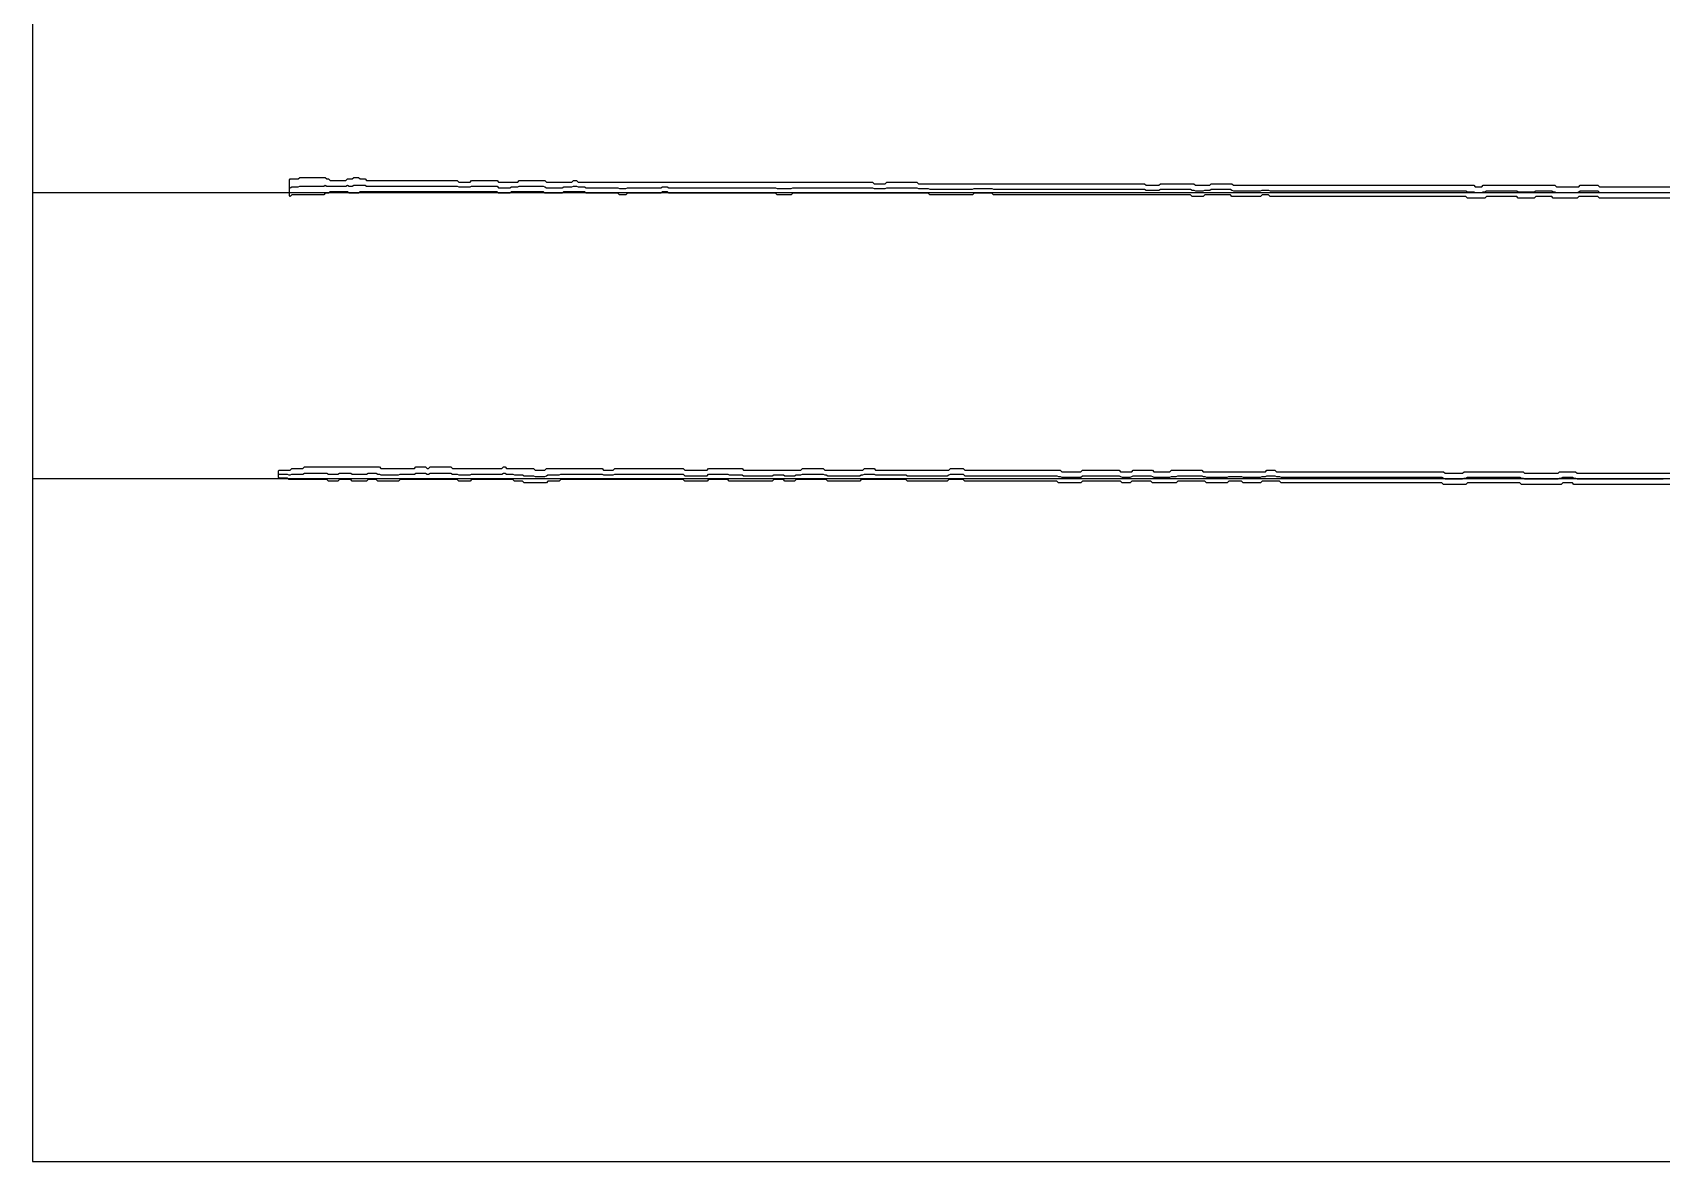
# Model space of a CAD drawing. Extents: x 0 to 57.2, y 0 to 39.6.
# Drawn here: x 0 to 28.58, y 0 to 19.8 of the extents above; entities that cross this region are included whole.
import ezdxf

# ---------------------------------------------------------------- set-up
doc = ezdxf.new("R2010")
doc.units = 13
for name, color, linetype in [('DESIGN_SCAN_PATH', 5, 'Continuous'), ('SEM_FRAME', 8, 'Continuous'), ('SEM_OBSERVED_CENTERLINES', 3, 'Continuous'), ('SEM_OBSERVED_CONTOURS', 2, 'Continuous')]:
    doc.layers.add(name, color=color, linetype=linetype)

msp = doc.modelspace()

# ---------------------------------------------------------------- linework, layer by layer
at = {"layer": 'DESIGN_SCAN_PATH'}
for points in [[(0, 16.99719), (50, 16.99719)], [(50, 11.97339), (0, 11.97339)]]:
    msp.add_lwpolyline(points, dxfattribs=at)
at = {"layer": 'SEM_FRAME'}
msp.add_lwpolyline([(0, 0), (57.15968, 0), (57.15968, 39.60429), (0, 39.60429)], close=True, dxfattribs=at)
at = {"layer": 'SEM_OBSERVED_CENTERLINES'}
for points in [[(4.52142, 17.08092), (4.54933, 17.094875), (4.57724, 17.094875), (4.60515, 17.094875), (4.63306, 17.094875), (4.66097, 17.094875), (4.68888, 17.10883), (4.71679, 17.10883), (4.7447, 17.10883), (4.77261, 17.10883), (4.80052, 17.10883), (4.82843, 17.10883), (4.85634, 17.10883), (4.88425, 17.10883), (4.91216, 17.10883), (4.94007, 17.10883), (4.96798, 17.10883), (4.99589, 17.10883), (5.0238, 17.10883), (5.05171, 17.10883), (5.07962, 17.10883), (5.10753, 17.10883), (5.13544, 17.122785), (5.16335, 17.10883), (5.19126, 17.10883), (5.21917, 17.10883), (5.24708, 17.10883), (5.27499, 17.10883), (5.3029, 17.10883), (5.33081, 17.10883), (5.35872, 17.10883), (5.38663, 17.10883), (5.41454, 17.10883), (5.44245, 17.10883), (5.47036, 17.10883), (5.49827, 17.10883), (5.52618, 17.122785), (5.55409, 17.10883), (5.582, 17.10883), (5.60991, 17.10883), (5.63782, 17.122785), (5.66573, 17.122785), (5.69364, 17.122785), (5.72155, 17.122785), (5.74946, 17.122785), (5.77737, 17.122785), (5.80528, 17.122785), (5.83319, 17.122785), (5.8611, 17.10883), (5.88901, 17.10883), (5.91692, 17.10883), (5.94483, 17.10883), (5.97274, 17.10883), (6.00065, 17.10883), (6.02856, 17.10883), (6.05647, 17.10883), (6.08438, 17.10883), (6.11229, 17.10883), (6.1402, 17.10883), (6.16811, 17.10883), (6.19602, 17.10883), (6.22393, 17.10883), (6.25184, 17.10883), (6.27975, 17.10883), (6.30766, 17.10883), (6.33557, 17.10883), (6.36348, 17.10883), (6.39139, 17.10883), (6.4193, 17.10883), (6.44721, 17.10883), (6.47512, 17.10883), (6.50303, 17.10883), (6.53094, 17.10883), (6.55885, 17.10883), (6.58676, 17.10883), (6.61467, 17.10883), (6.64258, 17.10883), (6.67049, 17.10883), (6.6984, 17.10883), (6.72631, 17.10883), (6.75422, 17.10883), (6.78213, 17.10883), (6.81004, 17.10883), (6.83795, 17.10883), (6.86586, 17.10883), (6.89377, 17.10883), (6.92168, 17.10883), (6.94959, 17.10883), (6.9775, 17.10883), (7.00541, 17.10883), (7.03332, 17.10883), (7.06123, 17.10883), (7.08914, 17.10883), (7.11705, 17.10883), (7.14496, 17.10883), (7.17287, 17.10883), (7.20078, 17.10883), (7.22869, 17.10883), (7.2566, 17.10883), (7.28451, 17.10883), (7.31242, 17.10883), (7.34033, 17.10883), (7.36824, 17.10883), (7.39615, 17.10883), (7.42406, 17.10883), (7.45197, 17.10883), (7.47988, 17.094875), (7.50779, 17.094875), (7.5357, 17.094875), (7.56361, 17.094875), (7.59152, 17.094875), (7.61943, 17.094875), (7.64734, 17.094875), (7.67525, 17.094875), (7.70316, 17.10883), (7.73107, 17.10883), (7.75898, 17.10883), (7.78689, 17.10883), (7.8148, 17.10883), (7.84271, 17.10883), (7.87062, 17.10883), (7.89853, 17.10883), (7.92644, 17.10883), (7.95435, 17.10883), (7.98226, 17.10883), (8.01017, 17.10883), (8.03808, 17.10883), (8.06599, 17.10883), (8.0939, 17.10883), (8.12181, 17.10883), (8.14972, 17.10883), (8.17763, 17.08092), (8.20554, 17.08092), (8.23345, 17.08092), (8.26136, 17.08092), (8.28927, 17.08092), (8.31718, 17.08092), (8.34509, 17.08092), (8.373, 17.08092), (8.40091, 17.094875), (8.42882, 17.094875), (8.45673, 17.094875), (8.48464, 17.094875), (8.51255, 17.094875), (8.54046, 17.10883), (8.56837, 17.10883), (8.59628, 17.10883), (8.62419, 17.10883), (8.6521, 17.10883), (8.68001, 17.10883), (8.70792, 17.10883), (8.73583, 17.10883), (8.76374, 17.10883), (8.79165, 17.10883), (8.81956, 17.10883), (8.84747, 17.10883), (8.87538, 17.10883), (8.90329, 17.10883), (8.9312, 17.10883), (8.95911, 17.10883), (8.98702, 17.094875), (9.01493, 17.08092), (9.04284, 17.08092), (9.07075, 17.08092), (9.09866, 17.08092), (9.12657, 17.08092), (9.15448, 17.08092), (9.18239, 17.08092), (9.2103, 17.08092), (9.23821, 17.08092), (9.26612, 17.08092), (9.29403, 17.08092), (9.32194, 17.094875), (9.34985, 17.094875), (9.37776, 17.094875), (9.40567, 17.094875), (9.43358, 17.094875), (9.46149, 17.094875), (9.4894, 17.10883), (9.51731, 17.10883), (9.54522, 17.10883), (9.57313, 17.094875), (9.60104, 17.094875), (9.62895, 17.094875), (9.65686, 17.094875), (9.68477, 17.094875), (9.71268, 17.08092), (9.74059, 17.08092), (9.7685, 17.08092), (9.79641, 17.08092), (9.82432, 17.08092), (9.85223, 17.08092), (9.88014, 17.08092), (9.90805, 17.08092), (9.93596, 17.08092), (9.96387, 17.08092), (9.99178, 17.08092), (10.01969, 17.08092), (10.0476, 17.08092), (10.07551, 17.08092), (10.10342, 17.08092), (10.13133, 17.08092), (10.15924, 17.08092), (10.18715, 17.08092), (10.21506, 17.08092), (10.24297, 17.08092), (10.27088, 17.08092), (10.29879, 17.066965), (10.3267, 17.066965), (10.35461, 17.066965), (10.38252, 17.066965), (10.41043, 17.066965), (10.43834, 17.08092), (10.46625, 17.08092), (10.49416, 17.08092), (10.52207, 17.08092), (10.54998, 17.08092), (10.57789, 17.08092), (10.6058, 17.08092), (10.63371, 17.08092), (10.66162, 17.08092), (10.68953, 17.08092), (10.71744, 17.08092), (10.74535, 17.08092), (10.77326, 17.08092), (10.80117, 17.08092), (10.82908, 17.08092), (10.85699, 17.08092), (10.8849, 17.08092), (10.91281, 17.08092), (10.94072, 17.08092), (10.96863, 17.08092), (10.99654, 17.08092), (11.02445, 17.08092), (11.05236, 17.094875), (11.08027, 17.094875), (11.10818, 17.094875), (11.13609, 17.094875), (11.164, 17.08092), (11.19191, 17.08092), (11.21982, 17.08092), (11.24773, 17.08092), (11.27564, 17.08092), (11.30355, 17.08092), (11.33146, 17.08092), (11.35937, 17.08092), (11.38728, 17.08092), (11.41519, 17.08092), (11.4431, 17.08092), (11.47101, 17.08092), (11.49892, 17.08092), (11.52683, 17.08092), (11.55474, 17.08092), (11.58265, 17.08092), (11.61056, 17.08092), (11.63847, 17.08092), (11.66638, 17.08092), (11.69429, 17.08092), (11.7222, 17.08092), (11.75011, 17.08092), (11.77802, 17.08092), (11.80593, 17.08092), (11.83384, 17.08092), (11.86175, 17.08092), (11.88966, 17.08092), (11.91757, 17.08092), (11.94548, 17.08092), (11.97339, 17.08092), (12.0013, 17.08092), (12.02921, 17.08092), (12.05712, 17.08092), (12.08503, 17.08092), (12.11294, 17.08092), (12.14085, 17.08092), (12.16876, 17.08092), (12.19667, 17.08092), (12.22458, 17.08092), (12.25249, 17.08092), (12.2804, 17.08092), (12.30831, 17.08092), (12.33622, 17.08092), (12.36413, 17.08092), (12.39204, 17.08092), (12.41995, 17.08092), (12.44786, 17.08092), (12.47577, 17.08092), (12.50368, 17.08092), (12.53159, 17.08092), (12.5595, 17.08092), (12.58741, 17.08092), (12.61532, 17.08092), (12.64323, 17.08092), (12.67114, 17.08092), (12.69905, 17.08092), (12.72696, 17.08092), (12.75487, 17.08092), (12.78278, 17.08092), (12.81069, 17.08092), (12.8386, 17.08092), (12.86651, 17.08092), (12.89442, 17.08092), (12.92233, 17.08092), (12.95024, 17.08092), (12.97815, 17.08092), (13.00606, 17.08092), (13.03397, 17.08092), (13.06188, 17.066965), (13.08979, 17.066965), (13.1177, 17.066965), (13.14561, 17.066965), (13.17352, 17.066965), (13.20143, 17.066965), (13.22934, 17.066965), (13.25725, 17.066965), (13.28516, 17.066965), (13.31307, 17.066965), (13.34098, 17.08092), (13.36889, 17.08092), (13.3968, 17.08092), (13.42471, 17.08092), (13.45262, 17.08092), (13.48053, 17.08092), (13.50844, 17.08092), (13.53635, 17.08092), (13.56426, 17.08092), (13.59217, 17.08092), (13.62008, 17.08092), (13.64799, 17.08092), (13.6759, 17.08092), (13.70381, 17.08092), (13.73172, 17.08092), (13.75963, 17.08092), (13.78754, 17.08092), (13.81545, 17.08092), (13.84336, 17.08092), (13.87127, 17.08092), (13.89918, 17.08092), (13.92709, 17.08092), (13.955, 17.08092), (13.98291, 17.08092), (14.01082, 17.08092), (14.03873, 17.08092), (14.06664, 17.08092), (14.09455, 17.08092), (14.12246, 17.08092), (14.15037, 17.08092), (14.17828, 17.08092), (14.20619, 17.08092), (14.2341, 17.08092), (14.26201, 17.08092), (14.28992, 17.08092), (14.31783, 17.08092), (14.34574, 17.08092), (14.37365, 17.08092), (14.40156, 17.08092), (14.42947, 17.08092), (14.45738, 17.08092), (14.48529, 17.08092), (14.5132, 17.08092), (14.54111, 17.08092), (14.56902, 17.08092), (14.59693, 17.08092), (14.62484, 17.08092), (14.65275, 17.08092), (14.68066, 17.08092), (14.70857, 17.08092), (14.73648, 17.08092), (14.76439, 17.066965), (14.7923, 17.066965), (14.82021, 17.066965), (14.84812, 17.066965), (14.87603, 17.066965), (14.90394, 17.066965), (14.93185, 17.066965), (14.95976, 17.066965), (14.98767, 17.08092), (15.01558, 17.08092), (15.04349, 17.08092), (15.0714, 17.08092), (15.09931, 17.08092), (15.12722, 17.08092), (15.15513, 17.08092), (15.18304, 17.08092), (15.21095, 17.08092), (15.23886, 17.08092), (15.26677, 17.08092), (15.29468, 17.08092), (15.32259, 17.08092), (15.3505, 17.08092), (15.37841, 17.08092), (15.40632, 17.08092), (15.43423, 17.08092), (15.46214, 17.08092), (15.49005, 17.08092), (15.51796, 17.08092), (15.54587, 17.066965), (15.57378, 17.066965), (15.60169, 17.066965), (15.6296, 17.066965), (15.65751, 17.066965), (15.68542, 17.066965), (15.71333, 17.066965), (15.74124, 17.05301), (15.76915, 17.05301), (15.79706, 17.05301), (15.82497, 17.05301), (15.85288, 17.05301), (15.88079, 17.05301), (15.9087, 17.05301), (15.93661, 17.05301), (15.96452, 17.05301), (15.99243, 17.05301), (16.02034, 17.05301), (16.04825, 17.05301), (16.07616, 17.05301), (16.10407, 17.05301), (16.13198, 17.05301), (16.15989, 17.05301), (16.1878, 17.05301), (16.21571, 17.05301), (16.24362, 17.05301), (16.27153, 17.05301), (16.29944, 17.05301), (16.32735, 17.05301), (16.35526, 17.05301), (16.38317, 17.05301), (16.41108, 17.05301), (16.43899, 17.05301), (16.4669, 17.05301), (16.49481, 17.05301), (16.52272, 17.066965), (16.55063, 17.066965), (16.57854, 17.066965), (16.60645, 17.066965), (16.63436, 17.066965), (16.66227, 17.066965), (16.69018, 17.066965), (16.71809, 17.066965), (16.746, 17.066965), (16.77391, 17.066965), (16.80182, 17.066965), (16.82973, 17.066965), (16.85764, 17.05301), (16.88555, 17.05301), (16.91346, 17.05301), (16.94137, 17.05301), (16.96928, 17.05301), (16.99719, 17.05301), (17.0251, 17.05301), (17.05301, 17.05301), (17.08092, 17.05301), (17.10883, 17.05301), (17.13674, 17.05301), (17.16465, 17.05301), (17.19256, 17.05301), (17.22047, 17.05301), (17.24838, 17.05301), (17.27629, 17.05301), (17.3042, 17.05301), (17.33211, 17.05301), (17.36002, 17.05301), (17.38793, 17.05301), (17.41584, 17.05301), (17.44375, 17.05301), (17.47166, 17.05301), (17.49957, 17.05301), (17.52748, 17.05301), (17.55539, 17.05301), (17.5833, 17.05301), (17.61121, 17.05301), (17.63912, 17.05301), (17.66703, 17.05301), (17.69494, 17.05301), (17.72285, 17.05301), (17.75076, 17.05301), (17.77867, 17.05301), (17.80658, 17.05301), (17.83449, 17.05301), (17.8624, 17.05301), (17.89031, 17.05301), (17.91822, 17.05301), (17.94613, 17.05301), (17.97404, 17.05301), (18.00195, 17.05301), (18.02986, 17.05301), (18.05777, 17.05301), (18.08568, 17.05301), (18.11359, 17.05301), (18.1415, 17.05301), (18.16941, 17.05301), (18.19732, 17.05301), (18.22523, 17.05301), (18.25314, 17.05301), (18.28105, 17.05301), (18.30896, 17.05301), (18.33687, 17.05301), (18.36478, 17.05301), (18.39269, 17.05301), (18.4206, 17.05301), (18.44851, 17.05301), (18.47642, 17.05301), (18.50433, 17.05301), (18.53224, 17.05301), (18.56015, 17.05301), (18.58806, 17.05301), (18.61597, 17.05301), (18.64388, 17.05301), (18.67179, 17.05301), (18.6997, 17.05301), (18.72761, 17.05301), (18.75552, 17.05301), (18.78343, 17.05301), (18.81134, 17.05301), (18.83925, 17.05301), (18.86716, 17.05301), (18.89507, 17.05301), (18.92298, 17.05301), (18.95089, 17.05301), (18.9788, 17.05301), (19.00671, 17.05301), (19.03462, 17.05301), (19.06253, 17.05301), (19.09044, 17.05301), (19.11835, 17.05301), (19.14626, 17.05301), (19.17417, 17.05301), (19.20208, 17.05301), (19.22999, 17.05301), (19.2579, 17.05301), (19.28581, 17.05301), (19.31372, 17.05301), (19.34163, 17.05301), (19.36954, 17.05301), (19.39745, 17.05301), (19.42536, 17.05301), (19.45327, 17.05301), (19.48118, 17.05301), (19.50909, 17.05301), (19.537, 17.039055), (19.56491, 17.039055), (19.59282, 17.039055), (19.62073, 17.039055), (19.64864, 17.039055), (19.67655, 17.039055), (19.70446, 17.039055), (19.73237, 17.039055), (19.76028, 17.039055), (19.78819, 17.05301), (19.8161, 17.05301), (19.84401, 17.05301), (19.87192, 17.05301), (19.89983, 17.05301), (19.92774, 17.05301), (19.95565, 17.05301), (19.98356, 17.05301), (20.01147, 17.05301), (20.03938, 17.05301), (20.06729, 17.05301), (20.0952, 17.05301), (20.12311, 17.05301), (20.15102, 17.05301), (20.17893, 17.05301), (20.20684, 17.05301), (20.23475, 17.05301), (20.26266, 17.05301), (20.29057, 17.05301), (20.31848, 17.05301), (20.34639, 17.039055), (20.3743, 17.039055), (20.40221, 17.0251), (20.43012, 17.0251), (20.45803, 17.0251), (20.48594, 17.0251), (20.51385, 17.0251), (20.54176, 17.0251), (20.56967, 17.039055), (20.59758, 17.039055), (20.62549, 17.039055), (20.6534, 17.039055), (20.68131, 17.05301), (20.70922, 17.05301), (20.73713, 17.05301), (20.76504, 17.05301), (20.79295, 17.05301), (20.82086, 17.05301), (20.84877, 17.05301), (20.87668, 17.05301), (20.90459, 17.05301), (20.9325, 17.05301), (20.96041, 17.05301), (20.98832, 17.05301), (21.01623, 17.05301), (21.04414, 17.039055), (21.07205, 17.0251), (21.09996, 17.0251), (21.12787, 17.0251), (21.15578, 17.0251), (21.18369, 17.0251), (21.2116, 17.0251), (21.23951, 17.0251), (21.26742, 17.0251), (21.29533, 17.0251), (21.32324, 17.0251), (21.35115, 17.0251), (21.37906, 17.0251), (21.40697, 17.0251), (21.43488, 17.0251), (21.46279, 17.0251), (21.4907, 17.0251), (21.51861, 17.0251), (21.54652, 17.0251), (21.57443, 17.039055), (21.60234, 17.039055), (21.63025, 17.039055), (21.65816, 17.039055), (21.68607, 17.039055), (21.71398, 17.0251), (21.74189, 17.0251), (21.7698, 17.0251), (21.79771, 17.0251), (21.82562, 17.0251), (21.85353, 17.0251), (21.88144, 17.0251), (21.90935, 17.0251), (21.93726, 17.0251), (21.96517, 17.0251), (21.99308, 17.0251), (22.02099, 17.0251), (22.0489, 17.0251), (22.07681, 17.0251), (22.10472, 17.0251), (22.13263, 17.0251), (22.16054, 17.0251), (22.18845, 17.0251), (22.21636, 17.0251), (22.24427, 17.0251), (22.27218, 17.0251), (22.30009, 17.0251), (22.328, 17.0251), (22.35591, 17.0251), (22.38382, 17.0251), (22.41173, 17.0251), (22.43964, 17.0251), (22.46755, 17.0251), (22.49546, 17.0251), (22.52337, 17.0251), (22.55128, 17.0251), (22.57919, 17.0251), (22.6071, 17.0251), (22.63501, 17.0251), (22.66292, 17.0251), (22.69083, 17.0251), (22.71874, 17.0251), (22.74665, 17.0251), (22.77456, 17.0251), (22.80247, 17.0251), (22.83038, 17.0251), (22.85829, 17.0251), (22.8862, 17.0251), (22.91411, 17.0251), (22.94202, 17.0251), (22.96993, 17.0251), (22.99784, 17.0251), (23.02575, 17.0251), (23.05366, 17.0251), (23.08157, 17.0251), (23.10948, 17.0251), (23.13739, 17.0251), (23.1653, 17.0251), (23.19321, 17.0251), (23.22112, 17.0251), (23.24903, 17.0251), (23.27694, 17.0251), (23.30485, 17.0251), (23.33276, 17.0251), (23.36067, 17.0251), (23.38858, 17.0251), (23.41649, 17.0251), (23.4444, 17.0251), (23.47231, 17.0251), (23.50022, 17.0251), (23.52813, 17.0251), (23.55604, 17.0251), (23.58395, 17.0251), (23.61186, 17.0251), (23.63977, 17.0251), (23.66768, 17.0251), (23.69559, 17.0251), (23.7235, 17.0251), (23.75141, 17.0251), (23.77932, 17.0251), (23.80723, 17.0251), (23.83514, 17.0251), (23.86305, 17.0251), (23.89096, 17.0251), (23.91887, 17.0251), (23.94678, 17.0251), (23.97469, 17.0251), (24.0026, 17.0251), (24.03051, 17.0251), (24.05842, 17.0251), (24.08633, 17.0251), (24.11424, 17.0251), (24.14215, 17.0251), (24.17006, 17.0251), (24.19797, 17.0251), (24.22588, 17.0251), (24.25379, 17.0251), (24.2817, 17.0251), (24.30961, 17.0251), (24.33752, 17.0251), (24.36543, 17.0251), (24.39334, 17.0251), (24.42125, 17.0251), (24.44916, 17.0251), (24.47707, 17.0251), (24.50498, 17.0251), (24.53289, 17.0251), (24.5608, 17.0251), (24.58871, 17.0251), (24.61662, 17.0251), (24.64453, 17.0251), (24.67244, 17.0251), (24.70035, 17.0251), (24.72826, 17.0251), (24.75617, 17.0251), (24.78408, 17.0251), (24.81199, 17.0251), (24.8399, 17.0251), (24.86781, 17.0251), (24.89572, 17.0251), (24.92363, 17.0251), (24.95154, 17.0251), (24.97945, 17.0251), (25.00736, 17.0251), (25.03527, 17.0251), (25.06318, 17.0251), (25.09109, 17.0251), (25.119, 17.0251), (25.14691, 17.0251), (25.17482, 17.011145), (25.20273, 17.011145), (25.23064, 17.011145), (25.25855, 17.011145), (25.28646, 17.011145), (25.31437, 16.99719), (25.34228, 16.99719), (25.37019, 16.99719), (25.3981, 16.99719), (25.42601, 16.99719), (25.45392, 17.011145), (25.48183, 17.011145), (25.50974, 17.0251), (25.53765, 17.0251), (25.56556, 17.0251), (25.59347, 17.0251), (25.62138, 17.0251), (25.64929, 17.0251), (25.6772, 17.0251), (25.70511, 17.0251), (25.73302, 17.0251), (25.76093, 17.0251), (25.78884, 17.0251), (25.81675, 17.0251), (25.84466, 17.0251), (25.87257, 17.0251), (25.90048, 17.0251), (25.92839, 17.0251), (25.9563, 17.0251), (25.98421, 17.0251), (26.01212, 17.0251), (26.04003, 17.0251), (26.06794, 17.011145), (26.09585, 17.011145), (26.12376, 17.011145), (26.15167, 17.011145), (26.17958, 17.011145), (26.20749, 17.011145), (26.2354, 17.011145), (26.26331, 17.011145), (26.29122, 17.011145), (26.31913, 17.011145), (26.34704, 17.011145), (26.37495, 17.0251), (26.40286, 17.0251), (26.43077, 17.0251), (26.45868, 17.0251), (26.48659, 17.0251), (26.5145, 17.0251), (26.54241, 17.0251), (26.57032, 17.0251), (26.59823, 17.0251), (26.62614, 17.0251), (26.65405, 17.0251), (26.68196, 17.011145), (26.70987, 17.011145), (26.73778, 16.99719), (26.76569, 16.99719), (26.7936, 16.99719), (26.82151, 16.99719), (26.84942, 16.99719), (26.87733, 16.99719), (26.90524, 16.99719), (26.93315, 16.99719), (26.96106, 16.99719), (26.98897, 16.99719), (27.01688, 16.99719), (27.04479, 16.99719), (27.0727, 16.99719), (27.10061, 16.99719), (27.12852, 17.011145), (27.15643, 17.0251), (27.18434, 17.0251), (27.21225, 17.0251), (27.24016, 17.0251), (27.26807, 17.0251), (27.29598, 17.0251), (27.32389, 17.0251), (27.3518, 17.0251), (27.37971, 17.0251), (27.40762, 17.0251), (27.43553, 17.0251), (27.46344, 17.0251), (27.49135, 16.99719), (27.51926, 16.99719), (27.54717, 16.99719), (27.57508, 16.99719), (27.60299, 16.99719), (27.6309, 16.99719), (27.65881, 16.99719), (27.68672, 16.99719), (27.71463, 16.99719), (27.74254, 16.99719), (27.77045, 16.99719), (27.79836, 16.99719), (27.82627, 16.99719), (27.85418, 16.99719), (27.88209, 16.99719), (27.91, 16.99719), (27.93791, 16.99719), (27.96582, 16.99719), (27.99373, 16.99719), (28.02164, 16.99719), (28.04955, 16.99719), (28.07746, 16.99719), (28.10537, 16.99719), (28.13328, 16.99719), (28.16119, 16.99719), (28.1891, 16.99719), (28.21701, 16.99719), (28.24492, 16.99719), (28.27283, 16.99719), (28.30074, 16.99719), (28.32865, 16.99719), (28.35656, 16.99719), (28.38447, 16.99719), (28.41238, 16.99719), (28.44029, 16.99719), (28.4682, 16.99719), (28.49611, 16.99719), (28.52402, 16.99719), (28.55193, 16.99719), (28.57984, 16.99719), (28.60775, 16.99719)], [(4.32605, 12.05712), (4.35396, 12.05712), (4.38187, 12.05712), (4.40978, 12.05712), (4.43769, 12.05712), (4.4656, 12.05712), (4.49351, 12.043165), (4.52142, 12.043165), (4.54933, 12.05712), (4.57724, 12.05712), (4.60515, 12.05712), (4.63306, 12.05712), (4.66097, 12.05712), (4.68888, 12.05712), (4.71679, 12.05712), (4.7447, 12.05712), (4.77261, 12.071075), (4.80052, 12.071075), (4.82843, 12.071075), (4.85634, 12.071075), (4.88425, 12.071075), (4.91216, 12.071075), (4.94007, 12.071075), (4.96798, 12.071075), (4.99589, 12.071075), (5.0238, 12.071075), (5.05171, 12.071075), (5.07962, 12.071075), (5.10753, 12.071075), (5.13544, 12.071075), (5.16335, 12.071075), (5.19126, 12.05712), (5.21917, 12.05712), (5.24708, 12.05712), (5.27499, 12.05712), (5.3029, 12.05712), (5.33081, 12.05712), (5.35872, 12.05712), (5.38663, 12.071075), (5.41454, 12.071075), (5.44245, 12.071075), (5.47036, 12.071075), (5.49827, 12.071075), (5.52618, 12.071075), (5.55409, 12.071075), (5.582, 12.071075), (5.60991, 12.05712), (5.63782, 12.05712), (5.66573, 12.05712), (5.69364, 12.05712), (5.72155, 12.05712), (5.74946, 12.05712), (5.77737, 12.05712), (5.80528, 12.05712), (5.83319, 12.05712), (5.8611, 12.05712), (5.88901, 12.071075), (5.91692, 12.071075), (5.94483, 12.071075), (5.97274, 12.071075), (6.00065, 12.071075), (6.02856, 12.071075), (6.05647, 12.05712), (6.08438, 12.05712), (6.11229, 12.043165), (6.1402, 12.043165), (6.16811, 12.043165), (6.19602, 12.043165), (6.22393, 12.043165), (6.25184, 12.043165), (6.27975, 12.043165), (6.30766, 12.043165), (6.33557, 12.043165), (6.36348, 12.043165), (6.39139, 12.043165), (6.4193, 12.043165), (6.44721, 12.05712), (6.47512, 12.05712), (6.50303, 12.05712), (6.53094, 12.05712), (6.55885, 12.05712), (6.58676, 12.05712), (6.61467, 12.05712), (6.64258, 12.05712), (6.67049, 12.05712), (6.6984, 12.05712), (6.72631, 12.071075), (6.75422, 12.071075), (6.78213, 12.071075), (6.81004, 12.071075), (6.83795, 12.071075), (6.86586, 12.071075), (6.89377, 12.071075), (6.92168, 12.05712), (6.94959, 12.05712), (6.9775, 12.071075), (7.00541, 12.071075), (7.03332, 12.071075), (7.06123, 12.071075), (7.08914, 12.071075), (7.11705, 12.071075), (7.14496, 12.071075), (7.17287, 12.071075), (7.20078, 12.071075), (7.22869, 12.071075), (7.2566, 12.071075), (7.28451, 12.071075), (7.31242, 12.071075), (7.34033, 12.071075), (7.36824, 12.05712), (7.39615, 12.05712), (7.42406, 12.05712), (7.45197, 12.05712), (7.47988, 12.043165), (7.50779, 12.043165), (7.5357, 12.043165), (7.56361, 12.043165), (7.59152, 12.043165), (7.61943, 12.043165), (7.64734, 12.043165), (7.67525, 12.043165), (7.70316, 12.05712), (7.73107, 12.05712), (7.75898, 12.05712), (7.78689, 12.05712), (7.8148, 12.05712), (7.84271, 12.05712), (7.87062, 12.05712), (7.89853, 12.05712), (7.92644, 12.05712), (7.95435, 12.05712), (7.98226, 12.05712), (8.01017, 12.05712), (8.03808, 12.05712), (8.06599, 12.05712), (8.0939, 12.05712), (8.12181, 12.05712), (8.14972, 12.05712), (8.17763, 12.05712), (8.20554, 12.05712), (8.23345, 12.05712), (8.26136, 12.071075), (8.28927, 12.071075), (8.31718, 12.05712), (8.34509, 12.05712), (8.373, 12.05712), (8.40091, 12.05712), (8.42882, 12.05712), (8.45673, 12.043165), (8.48464, 12.043165), (8.51255, 12.043165), (8.54046, 12.043165), (8.56837, 12.043165), (8.59628, 12.043165), (8.62419, 12.02921), (8.6521, 12.02921), (8.68001, 12.02921), (8.70792, 12.02921), (8.73583, 12.02921), (8.76374, 12.02921), (8.79165, 12.02921), (8.81956, 12.015255), (8.84747, 12.015255), (8.87538, 12.015255), (8.90329, 12.015255), (8.9312, 12.015255), (8.95911, 12.015255), (8.98702, 12.015255), (9.01493, 12.02921), (9.04284, 12.043165), (9.07075, 12.043165), (9.09866, 12.043165), (9.12657, 12.043165), (9.15448, 12.043165), (9.18239, 12.043165), (9.2103, 12.043165), (9.23821, 12.043165), (9.26612, 12.05712), (9.29403, 12.05712), (9.32194, 12.05712), (9.34985, 12.05712), (9.37776, 12.05712), (9.40567, 12.05712), (9.43358, 12.05712), (9.46149, 12.05712), (9.4894, 12.05712), (9.51731, 12.05712), (9.54522, 12.05712), (9.57313, 12.05712), (9.60104, 12.05712), (9.62895, 12.05712), (9.65686, 12.05712), (9.68477, 12.05712), (9.71268, 12.05712), (9.74059, 12.05712), (9.7685, 12.05712), (9.79641, 12.05712), (9.82432, 12.05712), (9.85223, 12.05712), (9.88014, 12.05712), (9.90805, 12.05712), (9.93596, 12.05712), (9.96387, 12.05712), (9.99178, 12.05712), (10.01969, 12.043165), (10.0476, 12.043165), (10.07551, 12.043165), (10.10342, 12.043165), (10.13133, 12.043165), (10.15924, 12.043165), (10.18715, 12.043165), (10.21506, 12.05712), (10.24297, 12.05712), (10.27088, 12.05712), (10.29879, 12.05712), (10.3267, 12.05712), (10.35461, 12.05712), (10.38252, 12.05712), (10.41043, 12.05712), (10.43834, 12.05712), (10.46625, 12.05712), (10.49416, 12.05712), (10.52207, 12.05712), (10.54998, 12.05712), (10.57789, 12.05712), (10.6058, 12.05712), (10.63371, 12.05712), (10.66162, 12.05712), (10.68953, 12.05712), (10.71744, 12.05712), (10.74535, 12.05712), (10.77326, 12.05712), (10.80117, 12.05712), (10.82908, 12.05712), (10.85699, 12.05712), (10.8849, 12.05712), (10.91281, 12.05712), (10.94072, 12.05712), (10.96863, 12.05712), (10.99654, 12.05712), (11.02445, 12.05712), (11.05236, 12.05712), (11.08027, 12.05712), (11.10818, 12.05712), (11.13609, 12.05712), (11.164, 12.05712), (11.19191, 12.05712), (11.21982, 12.05712), (11.24773, 12.05712), (11.27564, 12.05712), (11.30355, 12.05712), (11.33146, 12.05712), (11.35937, 12.05712), (11.38728, 12.05712), (11.41519, 12.05712), (11.4431, 12.02921), (11.47101, 12.02921), (11.49892, 12.02921), (11.52683, 12.02921), (11.55474, 12.02921), (11.58265, 12.02921), (11.61056, 12.02921), (11.63847, 12.02921), (11.66638, 12.02921), (11.69429, 12.02921), (11.7222, 12.02921), (11.75011, 12.02921), (11.77802, 12.02921), (11.80593, 12.02921), (11.83384, 12.02921), (11.86175, 12.05712), (11.88966, 12.05712), (11.91757, 12.05712), (11.94548, 12.05712), (11.97339, 12.05712), (12.0013, 12.05712), (12.02921, 12.05712), (12.05712, 12.05712), (12.08503, 12.05712), (12.11294, 12.05712), (12.14085, 12.05712), (12.16876, 12.05712), (12.19667, 12.05712), (12.22458, 12.043165), (12.25249, 12.043165), (12.2804, 12.043165), (12.30831, 12.043165), (12.33622, 12.043165), (12.36413, 12.043165), (12.39204, 12.043165), (12.41995, 12.043165), (12.44786, 12.043165), (12.47577, 12.02921), (12.50368, 12.02921), (12.53159, 12.02921), (12.5595, 12.02921), (12.58741, 12.02921), (12.61532, 12.02921), (12.64323, 12.02921), (12.67114, 12.02921), (12.69905, 12.02921), (12.72696, 12.02921), (12.75487, 12.02921), (12.78278, 12.02921), (12.81069, 12.02921), (12.8386, 12.02921), (12.86651, 12.02921), (12.89442, 12.02921), (12.92233, 12.02921), (12.95024, 12.02921), (12.97815, 12.02921), (13.00606, 12.043165), (13.03397, 12.043165), (13.06188, 12.043165), (13.08979, 12.043165), (13.1177, 12.043165), (13.14561, 12.043165), (13.17352, 12.043165), (13.20143, 12.02921), (13.22934, 12.02921), (13.25725, 12.02921), (13.28516, 12.02921), (13.31307, 12.02921), (13.34098, 12.02921), (13.36889, 12.02921), (13.3968, 12.043165), (13.42471, 12.043165), (13.45262, 12.043165), (13.48053, 12.043165), (13.50844, 12.05712), (13.53635, 12.05712), (13.56426, 12.05712), (13.59217, 12.05712), (13.62008, 12.05712), (13.64799, 12.05712), (13.6759, 12.05712), (13.70381, 12.05712), (13.73172, 12.05712), (13.75963, 12.05712), (13.78754, 12.05712), (13.81545, 12.05712), (13.84336, 12.05712), (13.87127, 12.05712), (13.89918, 12.043165), (13.92709, 12.043165), (13.955, 12.02921), (13.98291, 12.02921), (14.01082, 12.02921), (14.03873, 12.02921), (14.06664, 12.02921), (14.09455, 12.02921), (14.12246, 12.02921), (14.15037, 12.02921), (14.17828, 12.02921), (14.20619, 12.02921), (14.2341, 12.02921), (14.26201, 12.02921), (14.28992, 12.02921), (14.31783, 12.02921), (14.34574, 12.02921), (14.37365, 12.02921), (14.40156, 12.02921), (14.42947, 12.02921), (14.45738, 12.02921), (14.48529, 12.02921), (14.5132, 12.02921), (14.54111, 12.043165), (14.56902, 12.043165), (14.59693, 12.05712), (14.62484, 12.05712), (14.65275, 12.05712), (14.68066, 12.05712), (14.70857, 12.05712), (14.73648, 12.05712), (14.76439, 12.05712), (14.7923, 12.043165), (14.82021, 12.043165), (14.84812, 12.043165), (14.87603, 12.043165), (14.90394, 12.043165), (14.93185, 12.043165), (14.95976, 12.043165), (14.98767, 12.043165), (15.01558, 12.043165), (15.04349, 12.043165), (15.0714, 12.043165), (15.09931, 12.043165), (15.12722, 12.043165), (15.15513, 12.043165), (15.18304, 12.043165), (15.21095, 12.043165), (15.23886, 12.043165), (15.26677, 12.043165), (15.29468, 12.043165), (15.32259, 12.043165), (15.3505, 12.02921), (15.37841, 12.02921), (15.40632, 12.02921), (15.43423, 12.02921), (15.46214, 12.02921), (15.49005, 12.02921), (15.51796, 12.02921), (15.54587, 12.02921), (15.57378, 12.02921), (15.60169, 12.02921), (15.6296, 12.02921), (15.65751, 12.02921), (15.68542, 12.02921), (15.71333, 12.02921), (15.74124, 12.02921), (15.76915, 12.02921), (15.79706, 12.02921), (15.82497, 12.02921), (15.85288, 12.02921), (15.88079, 12.02921), (15.9087, 12.02921), (15.93661, 12.02921), (15.96452, 12.02921), (15.99243, 12.02921), (16.02034, 12.02921), (16.04825, 12.02921), (16.07616, 12.043165), (16.10407, 12.05712), (16.13198, 12.05712), (16.15989, 12.05712), (16.1878, 12.05712), (16.21571, 12.05712), (16.24362, 12.05712), (16.27153, 12.05712), (16.29944, 12.05712), (16.32735, 12.05712), (16.35526, 12.02921), (16.38317, 12.02921), (16.41108, 12.02921), (16.43899, 12.02921), (16.4669, 12.02921), (16.49481, 12.02921), (16.52272, 12.02921), (16.55063, 12.02921), (16.57854, 12.02921), (16.60645, 12.02921), (16.63436, 12.02921), (16.66227, 12.02921), (16.69018, 12.02921), (16.71809, 12.02921), (16.746, 12.02921), (16.77391, 12.02921), (16.80182, 12.02921), (16.82973, 12.02921), (16.85764, 12.02921), (16.88555, 12.02921), (16.91346, 12.02921), (16.94137, 12.02921), (16.96928, 12.02921), (16.99719, 12.02921), (17.0251, 12.02921), (17.05301, 12.02921), (17.08092, 12.02921), (17.10883, 12.02921), (17.13674, 12.02921), (17.16465, 12.02921), (17.19256, 12.02921), (17.22047, 12.02921), (17.24838, 12.02921), (17.27629, 12.02921), (17.3042, 12.02921), (17.33211, 12.02921), (17.36002, 12.02921), (17.38793, 12.02921), (17.41584, 12.02921), (17.44375, 12.02921), (17.47166, 12.02921), (17.49957, 12.02921), (17.52748, 12.02921), (17.55539, 12.02921), (17.5833, 12.02921), (17.61121, 12.02921), (17.63912, 12.02921), (17.66703, 12.02921), (17.69494, 12.02921), (17.72285, 12.02921), (17.75076, 12.02921), (17.77867, 12.02921), (17.80658, 12.02921), (17.83449, 12.02921), (17.8624, 12.02921), (17.89031, 12.02921), (17.91822, 12.02921), (17.94613, 12.02921), (17.97404, 12.02921), (18.00195, 12.015255), (18.02986, 12.015255), (18.05777, 12.0013), (18.08568, 12.0013), (18.11359, 12.0013), (18.1415, 12.0013), (18.16941, 12.0013), (18.19732, 12.0013), (18.22523, 12.0013), (18.25314, 12.0013), (18.28105, 12.0013), (18.30896, 12.0013), (18.33687, 12.0013), (18.36478, 12.0013), (18.39269, 12.0013), (18.4206, 12.02921), (18.44851, 12.02921), (18.47642, 12.02921), (18.50433, 12.02921), (18.53224, 12.02921), (18.56015, 12.02921), (18.58806, 12.02921), (18.61597, 12.02921), (18.64388, 12.02921), (18.67179, 12.02921), (18.6997, 12.02921), (18.72761, 12.02921), (18.75552, 12.02921), (18.78343, 12.02921), (18.81134, 12.02921), (18.83925, 12.02921), (18.86716, 12.02921), (18.89507, 12.02921), (18.92298, 12.02921), (18.95089, 12.02921), (18.9788, 12.02921), (19.00671, 12.02921), (19.03462, 12.02921), (19.06253, 12.02921), (19.09044, 12.015255), (19.11835, 12.0013), (19.14626, 12.0013), (19.17417, 12.0013), (19.20208, 12.0013), (19.22999, 12.0013), (19.2579, 12.0013), (19.28581, 12.015255), (19.31372, 12.02921), (19.34163, 12.02921), (19.36954, 12.02921), (19.39745, 12.02921), (19.42536, 12.02921), (19.45327, 12.02921), (19.48118, 12.02921), (19.50909, 12.02921), (19.537, 12.02921), (19.56491, 12.02921), (19.59282, 12.02921), (19.62073, 12.02921), (19.64864, 12.015255), (19.67655, 12.0013), (19.70446, 12.0013), (19.73237, 12.0013), (19.76028, 12.0013), (19.78819, 12.0013), (19.8161, 12.0013), (19.84401, 12.0013), (19.87192, 12.0013), (19.89983, 12.0013), (19.92774, 12.0013), (19.95565, 12.0013), (19.98356, 12.015255), (20.01147, 12.015255), (20.03938, 12.015255), (20.06729, 12.015255), (20.0952, 12.02921), (20.12311, 12.02921), (20.15102, 12.02921), (20.17893, 12.02921), (20.20684, 12.02921), (20.23475, 12.02921), (20.26266, 12.02921), (20.29057, 12.02921), (20.31848, 12.02921), (20.34639, 12.02921), (20.3743, 12.02921), (20.40221, 12.02921), (20.43012, 12.02921), (20.45803, 12.02921), (20.48594, 12.02921), (20.51385, 12.02921), (20.54176, 12.015255), (20.56967, 12.015255), (20.59758, 12.0013), (20.62549, 12.0013), (20.6534, 12.0013), (20.68131, 12.0013), (20.70922, 12.0013), (20.73713, 12.0013), (20.76504, 12.0013), (20.79295, 12.0013), (20.82086, 12.0013), (20.84877, 12.0013), (20.87668, 12.0013), (20.90459, 12.0013), (20.9325, 12.0013), (20.96041, 12.0013), (20.98832, 12.015255), (21.01623, 12.015255), (21.04414, 12.015255), (21.07205, 12.015255), (21.09996, 12.015255), (21.12787, 12.015255), (21.15578, 12.015255), (21.18369, 12.015255), (21.2116, 12.015255), (21.23951, 12.0013), (21.26742, 12.0013), (21.29533, 12.0013), (21.32324, 12.0013), (21.35115, 12.0013), (21.37906, 12.0013), (21.40697, 12.0013), (21.43488, 12.0013), (21.46279, 12.0013), (21.4907, 12.0013), (21.51861, 12.0013), (21.54652, 12.0013), (21.57443, 12.015255), (21.60234, 12.015255), (21.63025, 12.015255), (21.65816, 12.02921), (21.68607, 12.02921), (21.71398, 12.02921), (21.74189, 12.02921), (21.7698, 12.02921), (21.79771, 12.02921), (21.82562, 12.015255), (21.85353, 12.015255), (21.88144, 12.015255), (21.90935, 12.0013), (21.93726, 12.0013), (21.96517, 12.0013), (21.99308, 12.0013), (22.02099, 12.0013), (22.0489, 12.0013), (22.07681, 12.0013), (22.10472, 12.0013), (22.13263, 12.0013), (22.16054, 12.0013), (22.18845, 12.0013), (22.21636, 12.0013), (22.24427, 12.0013), (22.27218, 12.0013), (22.30009, 12.0013), (22.328, 12.0013), (22.35591, 12.0013), (22.38382, 12.0013), (22.41173, 12.0013), (22.43964, 12.0013), (22.46755, 12.0013), (22.49546, 12.0013), (22.52337, 12.0013), (22.55128, 12.0013), (22.57919, 12.0013), (22.6071, 12.0013), (22.63501, 12.0013), (22.66292, 12.0013), (22.69083, 12.0013), (22.71874, 12.0013), (22.74665, 12.0013), (22.77456, 12.0013), (22.80247, 12.0013), (22.83038, 12.0013), (22.85829, 12.0013), (22.8862, 12.0013), (22.91411, 12.0013), (22.94202, 12.0013), (22.96993, 12.0013), (22.99784, 12.0013), (23.02575, 12.0013), (23.05366, 12.0013), (23.08157, 12.0013), (23.10948, 12.0013), (23.13739, 12.0013), (23.1653, 12.0013), (23.19321, 12.0013), (23.22112, 12.0013), (23.24903, 12.0013), (23.27694, 12.0013), (23.30485, 12.0013), (23.33276, 12.0013), (23.36067, 12.0013), (23.38858, 12.0013), (23.41649, 12.0013), (23.4444, 12.0013), (23.47231, 12.0013), (23.50022, 12.0013), (23.52813, 12.0013), (23.55604, 12.0013), (23.58395, 12.0013), (23.61186, 12.0013), (23.63977, 12.0013), (23.66768, 12.0013), (23.69559, 12.0013), (23.7235, 12.0013), (23.75141, 12.0013), (23.77932, 12.0013), (23.80723, 12.0013), (23.83514, 12.0013), (23.86305, 12.0013), (23.89096, 12.0013), (23.91887, 12.0013), (23.94678, 12.0013), (23.97469, 12.0013), (24.0026, 12.0013), (24.03051, 12.0013), (24.05842, 12.0013), (24.08633, 12.0013), (24.11424, 12.0013), (24.14215, 12.0013), (24.17006, 12.0013), (24.19797, 12.0013), (24.22588, 12.0013), (24.25379, 12.0013), (24.2817, 12.0013), (24.30961, 12.0013), (24.33752, 12.0013), (24.36543, 12.0013), (24.39334, 12.0013), (24.42125, 12.0013), (24.44916, 12.0013), (24.47707, 12.0013), (24.50498, 12.0013), (24.53289, 12.0013), (24.5608, 12.0013), (24.58871, 12.0013), (24.61662, 12.0013), (24.64453, 12.0013), (24.67244, 12.0013), (24.70035, 12.0013), (24.72826, 12.0013), (24.75617, 11.987345), (24.78408, 11.97339), (24.81199, 11.97339), (24.8399, 11.97339), (24.86781, 11.97339), (24.89572, 11.97339), (24.92363, 11.97339), (24.95154, 11.97339), (24.97945, 11.97339), (25.00736, 11.97339), (25.03527, 11.97339), (25.06318, 11.97339), (25.09109, 11.97339), (25.119, 11.987345), (25.14691, 11.987345), (25.17482, 12.0013), (25.20273, 12.0013), (25.23064, 12.0013), (25.25855, 12.0013), (25.28646, 12.0013), (25.31437, 12.0013), (25.34228, 12.0013), (25.37019, 12.0013), (25.3981, 12.0013), (25.42601, 12.0013), (25.45392, 12.0013), (25.48183, 12.0013), (25.50974, 12.0013), (25.53765, 12.0013), (25.56556, 12.0013), (25.59347, 12.0013), (25.62138, 12.0013), (25.64929, 12.0013), (25.6772, 12.0013), (25.70511, 12.0013), (25.73302, 12.0013), (25.76093, 12.0013), (25.78884, 12.0013), (25.81675, 12.0013), (25.84466, 12.0013), (25.87257, 12.0013), (25.90048, 12.0013), (25.92839, 12.0013), (25.9563, 12.0013), (25.98421, 12.0013), (26.01212, 12.0013), (26.04003, 12.0013), (26.06794, 12.0013), (26.09585, 12.0013), (26.12376, 11.987345), (26.15167, 11.987345), (26.17958, 11.97339), (26.20749, 11.97339), (26.2354, 11.97339), (26.26331, 11.97339), (26.29122, 11.97339), (26.31913, 11.97339), (26.34704, 11.97339), (26.37495, 11.97339), (26.40286, 11.97339), (26.43077, 11.97339), (26.45868, 11.97339), (26.48659, 11.97339), (26.5145, 11.97339), (26.54241, 11.97339), (26.57032, 11.97339), (26.59823, 11.97339), (26.62614, 11.97339), (26.65405, 11.97339), (26.68196, 11.97339), (26.70987, 11.97339), (26.73778, 11.97339), (26.76569, 11.97339), (26.7936, 11.987345), (26.82151, 11.987345), (26.84942, 12.0013), (26.87733, 12.0013), (26.90524, 12.0013), (26.93315, 12.0013), (26.96106, 12.0013), (26.98897, 12.0013), (27.01688, 12.0013), (27.04479, 11.987345), (27.0727, 11.987345), (27.10061, 11.97339), (27.12852, 11.97339), (27.15643, 11.97339), (27.18434, 11.97339), (27.21225, 11.97339), (27.24016, 11.97339), (27.26807, 11.97339), (27.29598, 11.97339), (27.32389, 11.97339), (27.3518, 11.97339), (27.37971, 11.97339), (27.40762, 11.97339), (27.43553, 11.97339), (27.46344, 11.97339), (27.49135, 11.97339), (27.51926, 11.97339), (27.54717, 11.97339), (27.57508, 11.97339), (27.60299, 11.97339), (27.6309, 11.97339), (27.65881, 11.97339), (27.68672, 11.97339), (27.71463, 11.97339), (27.74254, 11.97339), (27.77045, 11.97339), (27.79836, 11.97339), (27.82627, 11.97339), (27.85418, 11.97339), (27.88209, 11.97339), (27.91, 11.97339), (27.93791, 11.97339), (27.96582, 11.97339), (27.99373, 11.97339), (28.02164, 11.97339), (28.04955, 11.97339), (28.07746, 11.97339), (28.10537, 11.97339), (28.13328, 11.97339), (28.16119, 11.97339), (28.1891, 11.97339), (28.21701, 11.97339), (28.24492, 11.97339), (28.27283, 11.97339), (28.30074, 11.97339), (28.32865, 11.97339), (28.35656, 11.97339), (28.38447, 11.97339), (28.41238, 11.97339), (28.44029, 11.97339), (28.4682, 11.97339), (28.49611, 11.97339), (28.52402, 11.97339), (28.55193, 11.97339), (28.57984, 11.97339), (28.60775, 11.97339)]]:
    msp.add_lwpolyline(points, dxfattribs=at)
at = {"layer": 'SEM_OBSERVED_CONTOURS'}
for points in [[(30.81264, 16.899505), (27.49135, 16.899505), (27.46344, 16.927415), (27.12852, 16.927415), (27.10061, 16.899505), (26.68196, 16.899505), (26.65405, 16.927415), (26.37495, 16.927415), (26.34704, 16.899505), (26.06794, 16.899505), (26.04003, 16.927415), (25.50974, 16.927415), (25.48183, 16.899505), (25.17482, 16.899505), (25.14691, 16.927415), (21.71398, 16.927415), (21.68607, 16.955325), (21.57443, 16.955325), (21.54652, 16.927415), (21.04414, 16.927415), (21.01623, 16.955325), (20.56967, 16.955325), (20.54176, 16.927415), (20.34639, 16.927415), (20.31848, 16.955325), (16.85764, 16.955325), (16.82973, 16.983235), (16.52272, 16.983235), (16.49481, 16.955325), (15.74124, 16.955325), (15.71333, 16.983235), (13.34098, 16.983235), (13.31307, 16.955325), (13.06188, 16.955325), (13.03397, 16.983235), (11.164, 16.983235), (11.13609, 17.011145), (11.05236, 17.011145), (11.02445, 16.983235), (10.43834, 16.983235), (10.41043, 16.955325), (10.29879, 16.955325), (10.27088, 16.983235), (9.71268, 16.983235), (9.68477, 17.011145), (9.32194, 17.011145), (9.29403, 16.983235), (8.98702, 16.983235), (8.95911, 17.011145), (8.40091, 17.011145), (8.373, 16.983235), (8.17763, 16.983235), (8.14972, 17.011145), (5.74946, 17.011145), (5.72155, 16.983235), (5.55409, 16.983235), (5.52618, 17.011145), (5.21917, 17.011145), (5.19126, 16.983235), (5.13544, 16.983235), (5.10753, 16.955325), (4.54933, 16.955325), (4.52142, 16.927415), (4.507465, 16.94137), (4.507465, 17.22047), (4.52142, 17.234425), (4.66097, 17.234425), (4.68888, 17.262335), (5.13544, 17.262335), (5.16335, 17.234425), (5.19126, 17.234425), (5.21917, 17.206515), (5.49827, 17.206515), (5.52618, 17.234425), (5.60991, 17.234425), (5.63782, 17.262335), (5.72155, 17.262335), (5.74946, 17.234425), (5.83319, 17.234425), (5.8611, 17.206515), (7.45197, 17.206515), (7.47988, 17.178605), (7.67525, 17.178605), (7.70316, 17.206515), (8.14972, 17.206515), (8.17763, 17.178605), (8.51255, 17.178605), (8.54046, 17.206515), (8.98702, 17.206515), (9.01493, 17.178605), (9.46149, 17.178605), (9.4894, 17.206515), (9.54522, 17.206515), (9.57313, 17.178605), (14.73648, 17.178605), (14.76439, 17.150695), (14.95976, 17.150695), (14.98767, 17.178605), (15.51796, 17.178605), (15.54587, 17.150695), (19.50909, 17.150695), (19.537, 17.122785), (19.76028, 17.122785), (19.78819, 17.150695), (20.3743, 17.150695), (20.40221, 17.122785), (20.6534, 17.122785), (20.68131, 17.150695), (21.04414, 17.150695), (21.07205, 17.122785), (25.28646, 17.122785), (25.31437, 17.094875), (25.42601, 17.094875), (25.45392, 17.122785), (26.70987, 17.122785), (26.73778, 17.094875), (27.12852, 17.094875), (27.15643, 17.122785), (27.46344, 17.122785), (27.49135, 17.094875), (31.62203, 17.094875)], [(30.44981, 11.875705), (27.04479, 11.875705), (27.01688, 11.903615), (26.84942, 11.903615), (26.82151, 11.875705), (26.12376, 11.875705), (26.09585, 11.903615), (25.17482, 11.903615), (25.14691, 11.875705), (24.75617, 11.875705), (24.72826, 11.903615), (21.90935, 11.903615), (21.88144, 11.931525), (21.57443, 11.931525), (21.54652, 11.903615), (21.23951, 11.903615), (21.2116, 11.931525), (20.98832, 11.931525), (20.96041, 11.903615), (20.59758, 11.903615), (20.56967, 11.931525), (20.0952, 11.931525), (20.06729, 11.903615), (19.64864, 11.903615), (19.62073, 11.931525), (19.28581, 11.931525), (19.2579, 11.903615), (19.11835, 11.903615), (19.09044, 11.931525), (18.4206, 11.931525), (18.39269, 11.903615), (18.00195, 11.903615), (17.97404, 11.931525), (16.35526, 11.931525), (16.32735, 11.959435), (16.07616, 11.959435), (16.04825, 11.931525), (15.3505, 11.931525), (15.32259, 11.959435), (14.54111, 11.959435), (14.5132, 11.931525), (13.955, 11.931525), (13.92709, 11.959435), (13.3968, 11.959435), (13.36889, 11.931525), (13.20143, 11.931525), (13.17352, 11.959435), (13.00606, 11.959435), (12.97815, 11.931525), (12.22458, 11.931525), (12.19667, 11.959435), (11.86175, 11.959435), (11.83384, 11.931525), (11.4431, 11.931525), (11.41519, 11.959435), (9.26612, 11.959435), (9.23821, 11.931525), (9.04284, 11.931525), (9.01493, 11.903615), (8.62419, 11.903615), (8.59628, 11.931525), (8.45673, 11.931525), (8.42882, 11.959435), (7.70316, 11.959435), (7.67525, 11.931525), (7.47988, 11.931525), (7.45197, 11.959435), (6.44721, 11.959435), (6.4193, 11.931525), (6.05647, 11.931525), (6.02856, 11.959435), (5.88901, 11.959435), (5.8611, 11.931525), (5.60991, 11.931525), (5.582, 11.959435), (5.38663, 11.959435), (5.35872, 11.931525), (5.19126, 11.931525), (5.16335, 11.959435), (4.49351, 11.959435), (4.4656, 11.987345), (4.32605, 11.987345), (4.312095, 12.0013), (4.312095, 12.11294), (4.32605, 12.126895), (4.52142, 12.126895), (4.54933, 12.154805), (4.7447, 12.154805), (4.77261, 12.182715), (6.08438, 12.182715), (6.11229, 12.154805), (6.6984, 12.154805), (6.72631, 12.182715), (6.89377, 12.182715), (6.92168, 12.154805), (6.94959, 12.154805), (6.9775, 12.182715), (7.34033, 12.182715), (7.36824, 12.154805), (8.23345, 12.154805), (8.26136, 12.182715), (8.28927, 12.182715), (8.31718, 12.154805), (8.79165, 12.154805), (8.81956, 12.126895), (8.98702, 12.126895), (9.01493, 12.154805), (9.99178, 12.154805), (10.01969, 12.126895), (10.18715, 12.126895), (10.21506, 12.154805), (11.41519, 12.154805), (11.4431, 12.126895), (11.83384, 12.126895), (11.86175, 12.154805), (12.44786, 12.154805), (12.47577, 12.126895), (13.48053, 12.126895), (13.50844, 12.154805), (13.87127, 12.154805), (13.89918, 12.126895), (14.56902, 12.126895), (14.59693, 12.154805), (14.76439, 12.154805), (14.7923, 12.126895), (16.07616, 12.126895), (16.10407, 12.154805), (16.32735, 12.154805), (16.35526, 12.126895), (18.02986, 12.126895), (18.05777, 12.098985), (18.39269, 12.098985), (18.4206, 12.126895), (19.06253, 12.126895), (19.09044, 12.098985), (19.28581, 12.098985), (19.31372, 12.126895), (19.64864, 12.126895), (19.67655, 12.098985), (19.95565, 12.098985), (19.98356, 12.126895), (20.51385, 12.126895), (20.54176, 12.098985), (21.63025, 12.098985), (21.65816, 12.126895), (21.79771, 12.126895), (21.82562, 12.098985), (24.75617, 12.098985), (24.78408, 12.071075), (25.09109, 12.071075), (25.119, 12.098985), (26.15167, 12.098985), (26.17958, 12.071075), (26.76569, 12.071075), (26.7936, 12.098985), (27.0727, 12.098985), (27.10061, 12.071075), (31.31502, 12.071075)]]:
    msp.add_lwpolyline(points, dxfattribs=at)

doc.saveas('drawing.dxf')
